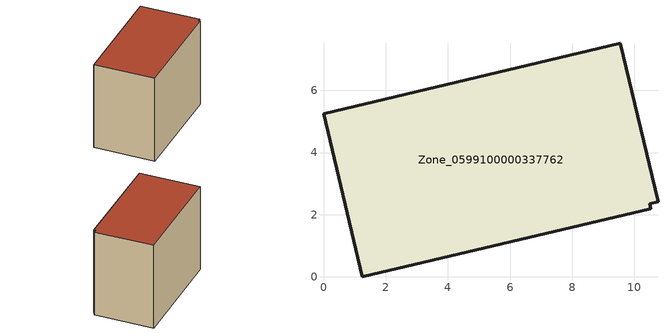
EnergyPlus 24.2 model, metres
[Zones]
Zone_0599100000337762
 floor ground (C_G): 10.76,2.42 10.49,2.35 10.53,2.19 1.24,0 0,5.24 9.55,7.52 z0
 wall outside (C_F): 10.76,2.42 9.55,7.52 0,5.24 1.24,0 10.53,2.19 10.49,2.35 10.76,2.42 z0:7.92
 roof outside (C_R): 10.49,2.35 10.76,2.42 9.55,7.52 0,5.24 1.24,0 10.53,2.19 z7.92
[BUILDING]
Pand.0599100000337762: North Axis=0; Terrain=City; Loads Convergence Tolerance Value=0.04; Temperature Convergence Tolerance Value=0.4; Solar Distribution=FullExterior; Maximum Number of Warmup Days=25; Minimum Number of Warmup Days=1
[Site:Location]
Rotterdam.The.Hague.AP_ZH_NLD Design_Conditions: Latitude=51.96; Longitude=4.45; Time Zone=1; Elevation=-4.5
[SITE:GROUNDTEMPERATURE:BUILDINGSURFACE]
18, 18, 18, 18, 18, 18, 18, 18, 18, 18, 18, 18
[MATERIAL] Thermal Absorptance=0.9; Solar Absorptance=0.7; Visible Absorptance=0.7
Name | Roughness | Thickness | Conductivity | Density | Specific Heat
G.TI.1975-1991 | MediumSmooth | 0.15 | 0.288461 | 540 | 1210
F.TI.1975-1991 | Rough | 0.3 | 0.230769 | 1920 | 840
R.TI.1975-1991 | MediumRough | 0.2 | 0.153846 | 1500 | 1000
[CONSTRUCTION]
C_G: G.TI.1975-1991
C_F: F.TI.1975-1991
C_R: R.TI.1975-1991
[ZONE]
Zone_0599100000337762: Type=1; Multiplier=1; Ceiling Height=Autocalculate; Volume=Autocalculate; Floor Area=autocalculate; Part of Total Floor Area=Yes
[ZONEINFILTRATION:DESIGNFLOWRATE]
Infil_Zone_0599100000337762: Zone or ZoneList or Space or SpaceList=Zone_0599100000337762; Schedule=AlwaysOn; Design Flow Rate Calculation Method=Flow/Area; Flow Rate per Floor Area=0.003; Constant Term Coefficient=1; Temperature Term Coefficient=0; Velocity Term Coefficient=0; Velocity Squared Term Coefficient=0
[HVACTEMPLATE:ZONE:IDEALLOADSAIRSYSTEM]
Zone_0599100000337762: Maximum Heating Supply Air Temperature=50; Minimum Cooling Supply Air Temperature=13; Maximum Heating Supply Air Humidity Ratio=0.0156; Minimum Cooling Supply Air Humidity Ratio=0.0077; Heating Limit=NoLimit; Cooling Limit=NoLimit; Dehumidification Control Type=ConstantSensibleHeatRatio; Cooling Sensible Heat Ratio=0.7; Dehumidification Setpoint=60; Humidification Control Type=None; Humidification Setpoint=30; Outdoor Air Method=None; Outdoor Air Flow Rate per Person=0.00944; Outdoor Air Flow Rate per Zone Floor Area=0; Outdoor Air Flow Rate per Zone=0; Demand Controlled Ventilation Type=None; Outdoor Air Economizer Type=NoEconomizer; Heat Recovery Type=None; Sensible Heat Recovery Effectiveness=0.7; Latent Heat Recovery Effectiveness=0.65
[ZONECONTROL:THERMOSTAT]
ThermostatControl_Zone_0599100000337762: Zone or ZoneList=Zone_0599100000337762; Control Type Schedule=DualSetpointControlType; Control 1=Thermostat_Zone_0599100000337762; Temperature Difference Between Cutout And Setpoint=0
[THERMOSTATSETPOINT:DUALSETPOINT]
Thermostat_Zone_0599100000337762: Heating Setpoint Temperature Schedule=HeatingSetpoint_Zone_0599100000337762; Cooling Setpoint Temperature Schedule=CoolingSetpoint_Zone_0599100000337762
[SCHEDULE:COMPACT]
HeatingSetpoint_Zone_0599100000337762: Through: 12/31, For: AllDays, Until: 24:00, 21
CoolingSetpoint_Zone_0599100000337762: Through: 12/31, For: AllDays, Until: 24:00, 24
DualSetpointControlType: Through: 12/31, For: AllDays, Until: 24:00, 4
AlwaysOn: Through: 12/31, For: AllDays, Until: 24:00, 1
